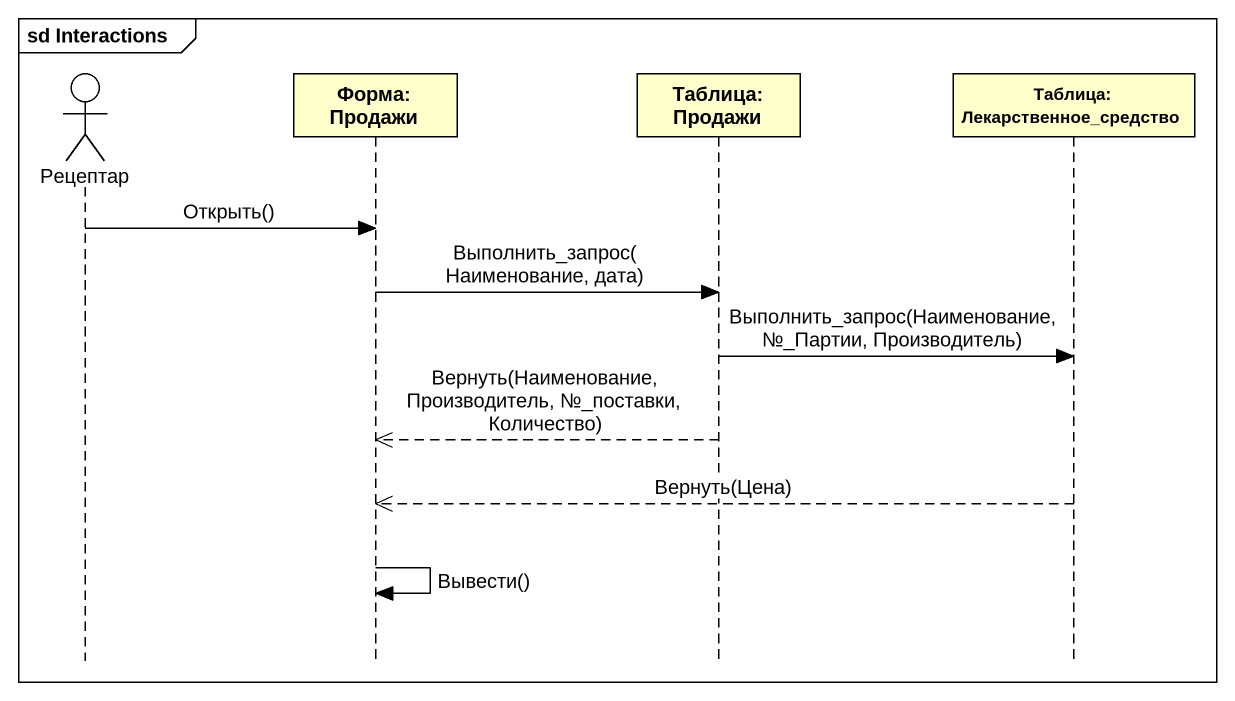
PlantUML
@startuml
mainframe sd Interactions
hide footbox
actor Рецептар
participant "Форма: Продажи" as Форма_Продажи
participant "Таблица: Продажи" as Таблица_Продажи
participant "Таблица: Лекарственное_средство" as Таблица_Лекарственное

Рецептар -> Форма_Продажи : Открыть()
Форма_Продажи -> Таблица_Продажи : Выполнить_запрос(Наименование, дата)
Таблица_Продажи -> Таблица_Лекарственное : Выполнить_запрос(Наименование, №_Партии, Производитель)
Таблица_Продажи -->> Форма_Продажи : Вернуть(Наименование, Производитель, №_поставки, Количество)
Таблица_Лекарственное -->> Форма_Продажи : Вернуть(Цена)
Форма_Продажи -> Форма_Продажи : Вывести()
@enduml
